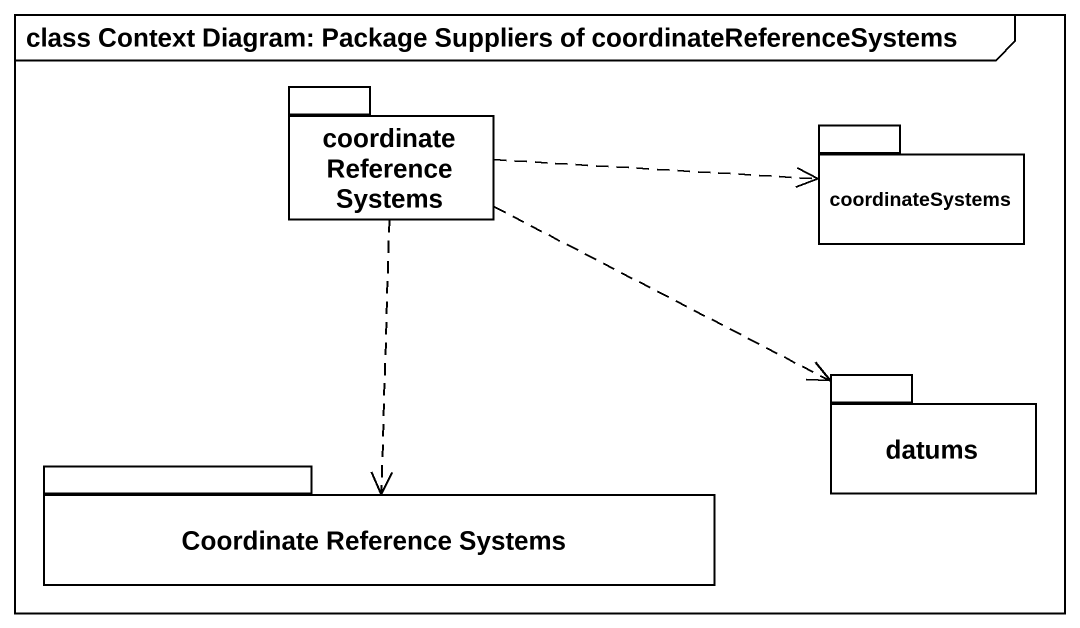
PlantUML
@startuml
mainframe class Context Diagram: Package Suppliers of coordinateReferenceSystems
package coordinateReferenceSystems {
}
package coordinateSystems {
}
package datums {
}
package "Coordinate Reference Systems" as Coordinate_Reference_Systems {
}
coordinateReferenceSystems .right.> coordinateSystems
coordinateReferenceSystems .right.> datums
coordinateReferenceSystems ..> Coordinate_Reference_Systems
@enduml
